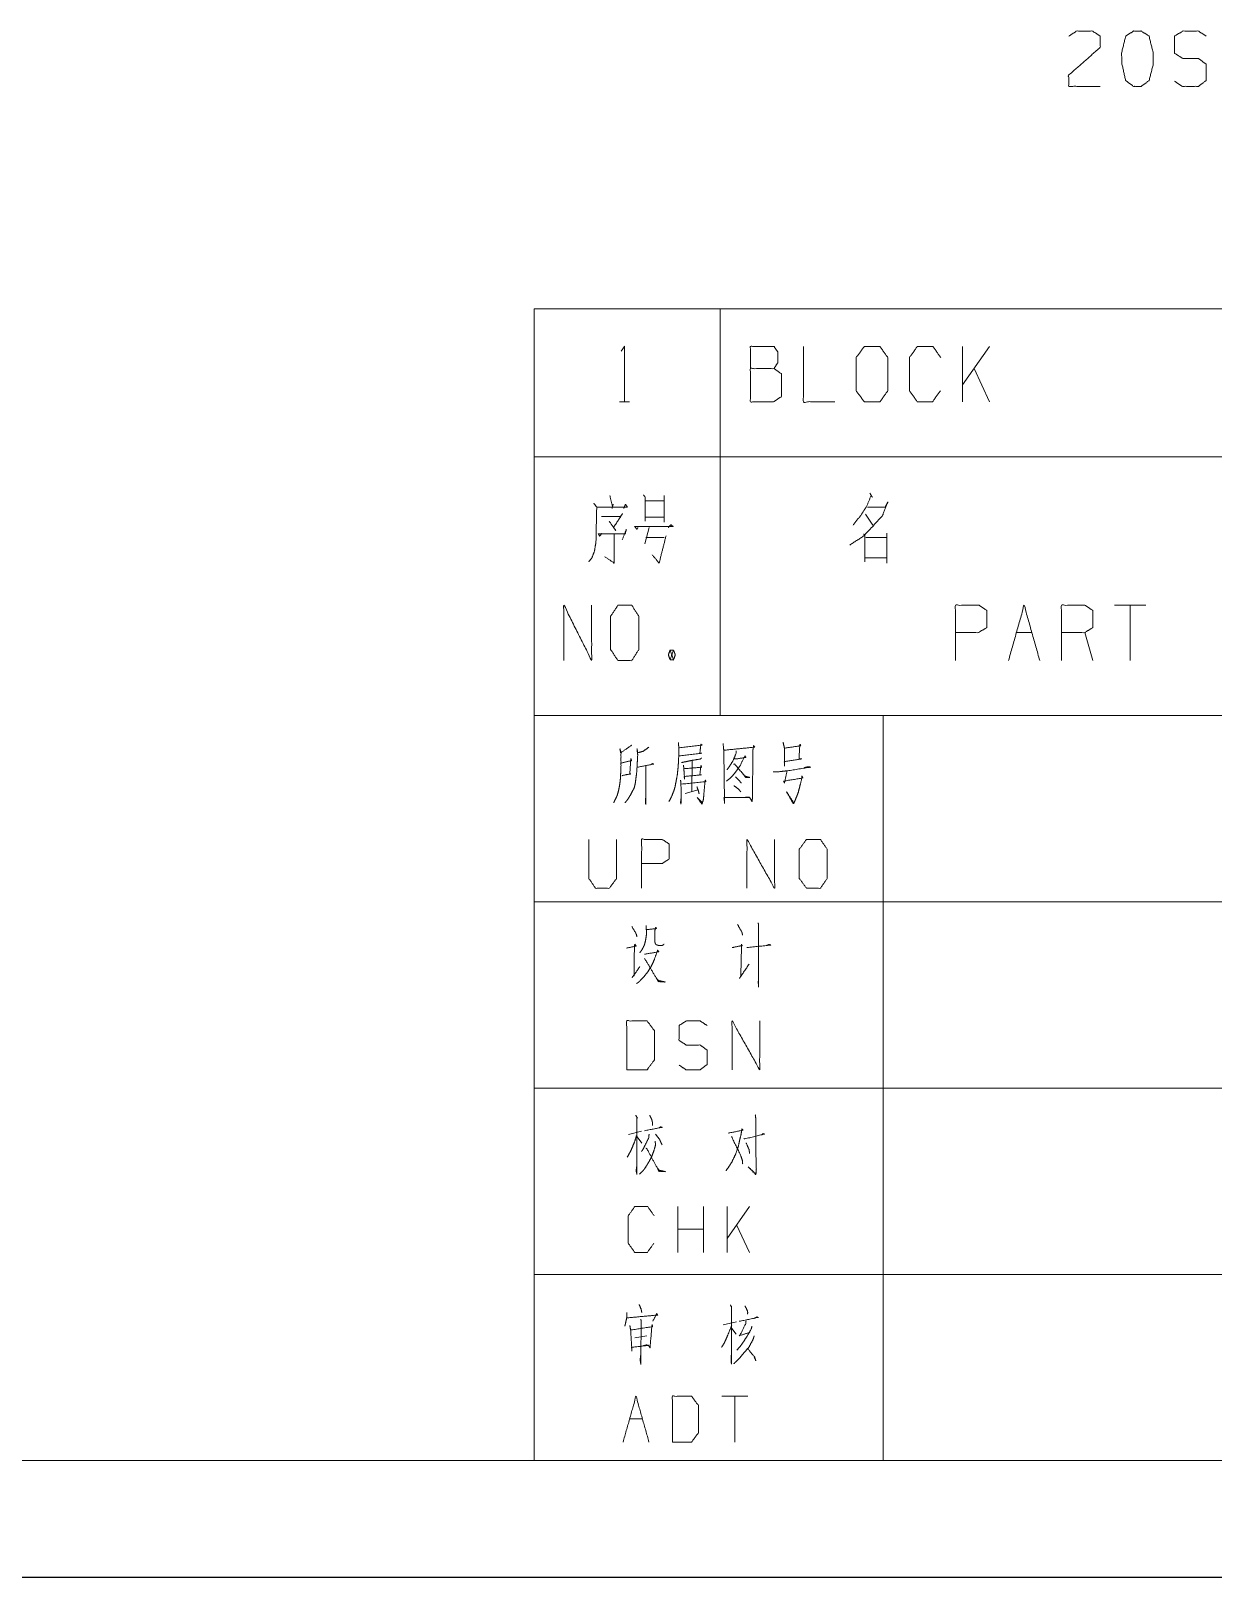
# Model space of a CAD drawing. Header units: millimetres. Extents: x 2210 to 79821, y -19430 to 2344.
# Drawn here: x 8248.9 to 8299.7, y 1492.8 to 1559.2 of the extents above; entities that cross this region are included whole.
import ezdxf

# ---------------------------------------------------------------- set-up
doc = ezdxf.new("R2010")
doc.units = ezdxf.units.MM
doc.layers.add('101', color=7, linetype='Continuous', true_color=0xffffff)

msp = doc.modelspace()

# ---------------------------------------------------------------- linework, layer by layer
msp.add_line((2209.782, 1492.822), (13049.157, 1492.822))
at = {"layer": '101', "color": 72, "linetype": 'Continuous', "lineweight": 18}
for p, q in [((8270.501, 1547.284), (8278.501, 1547.284)), ((8270.501, 1547.284), (8270.501, 1540.934)), ((8278.501, 1547.284), (8278.501, 1540.934)), ((8278.501, 1547.284), (8318.501, 1547.284)), ((8290.073, 1545.672), (8288.906, 1544.022)), ((8288.906, 1543.297), (8288.906, 1545.672)), ((8290.073, 1543.297), (8289.401, 1544.722)), ((8274.17, 1543.297), (8274.594, 1543.297)), ((8270.501, 1540.934), (8278.501, 1540.934)), ((8270.501, 1540.934), (8270.501, 1529.822)), ((8278.501, 1540.934), (8278.501, 1529.822)), ((8278.501, 1540.934), (8318.501, 1540.934)), ((8276.093, 1539.272), (8276.093, 1538.122)), ((8275.261, 1539.047), (8276.077, 1539.047)), ((8275.261, 1538.347), (8276.077, 1538.347)), ((8284.732, 1538.472), (8285.05, 1537.997)), ((8275.449, 1537.897), (8275.261, 1537.197)), ((8275.308, 1537.472), (8276.093, 1537.472)), ((8296.78, 1534.559), (8295.436, 1534.559)), ((8296.108, 1534.559), (8296.108, 1532.184)), ((8291.219, 1533.384), (8291.891, 1533.384)), ((8294.503, 1532.184), (8294.167, 1533.384)), ((8276.347, 1532.634), (8276.488, 1532.209)), ((8270.501, 1529.822), (8278.501, 1529.822)), ((8278.501, 1529.822), (8318.501, 1529.822)), ((8277.293, 1527.869), (8277.278, 1526.567)), ((8276.997, 1526.478), (8277.543, 1526.633)), ((8275.118, 1511.972), (8274.562, 1511.827)), ((8274.928, 1511.723), (8275.132, 1511.454)), ((8276.669, 1506.766), (8276.669, 1508.732)), ((8277.781, 1506.766), (8277.781, 1508.732)), ((8278.79, 1506.766), (8278.79, 1508.732)), ((8279.756, 1508.732), (8278.79, 1507.366)), ((8277.781, 1507.759), (8276.669, 1507.759)), ((8279.756, 1506.766), (8279.2, 1507.946)), ((8279.196, 1503.786), (8278.626, 1503.662)), ((8278.992, 1503.496), (8279.182, 1503.248)), ((8274.822, 1503.103), (8275.349, 1503.186)), ((8279.679, 1500.588), (8278.567, 1500.588)), ((8279.123, 1500.588), (8279.123, 1498.621)), ((8274.602, 1499.615), (8275.158, 1499.615))]:
    msp.add_line(p, q, dxfattribs=at)
at = {"layer": '101', "color": 133, "linetype": 'Continuous', "lineweight": 18}
for p, q in [((8270.501, 1529.822), (8270.501, 1497.822)), ((8270.501, 1529.822), (8450.501, 1529.822)), ((8285.501, 1529.822), (8285.501, 1497.822)), ((8270.501, 1521.822), (8450.501, 1521.822)), ((8270.501, 1513.822), (8320.501, 1513.822)), ((8270.501, 1505.822), (8320.501, 1505.822)), ((8060.501, 1497.822), (8450.501, 1497.822)), ((8270.501, 1497.822), (8450.501, 1497.822)), ((8035.501, 1492.822), (8455.501, 1492.822))]:
    msp.add_line(p, q, dxfattribs=at)
at = {"layer": '101', "color": 72, "linetype": 'Continuous', "lineweight": 18}
for points, knots in [([(8293.482, 1558.996), (8293.8, 1559.221), (8294.489, 1559.221), (8294.825, 1558.996), (8294.825, 1558.521), (8293.464, 1557.321), (8293.482, 1556.846), (8294.825, 1556.846)], [0, 0, 0.069691, 0.192975, 0.265273, 0.350226, 0.674741, 0.759753, 1, 1]), ([(8296.589, 1556.846), (8296.925, 1557.096), (8297.101, 1557.796), (8297.101, 1558.271), (8296.925, 1558.996), (8296.589, 1559.221), (8296.253, 1559.221), (8295.917, 1558.996), (8295.74, 1558.271), (8295.758, 1557.796), (8295.917, 1557.096), (8296.253, 1556.846), (8296.589, 1556.846)], [0, 0, 0.067524, 0.18397, 0.260582, 0.380941, 0.446138, 0.500304, 0.565503, 0.685861, 0.762526, 0.878307, 0.945834, 1, 1]), ([(8298.017, 1557.071), (8298.353, 1556.846), (8299.042, 1556.846), (8299.378, 1557.096), (8299.378, 1557.796), (8299.042, 1558.046), (8298.37, 1558.046), (8298.017, 1558.271), (8298.017, 1558.996), (8298.37, 1559.221), (8299.042, 1559.221), (8299.378, 1558.996)], [0, 0, 0.068034, 0.184056, 0.254519, 0.372335, 0.442798, 0.555845, 0.62637, 0.748394, 0.818918, 0.931966, 1, 1]), ([(8274.241, 1545.472), (8274.382, 1545.672), (8274.382, 1543.297)], [0, 0, 0.093491, 1, 1]), ([(8279.8, 1544.722), (8279.8, 1545.672), (8280.808, 1545.672), (8280.967, 1545.447), (8280.967, 1544.972), (8280.808, 1544.722), (8279.8, 1544.722), (8279.8, 1543.297), (8280.79, 1543.297), (8281.126, 1543.522), (8281.126, 1544.497), (8280.808, 1544.722)], [0, 0, 0.115917, 0.238846, 0.272468, 0.330427, 0.366584, 0.489512, 0.663388, 0.78416, 0.833484, 0.952452, 1, 1]), ([(8282.077, 1545.672), (8282.077, 1543.297), (8283.42, 1543.297)], [0, 0, 0.638733, 1, 1]), ([(8284.689, 1543.297), (8285.361, 1543.297), (8285.696, 1543.772), (8285.696, 1545.197), (8285.361, 1545.672), (8284.689, 1545.672), (8284.335, 1545.197), (8284.335, 1543.772), (8284.689, 1543.297)], [0, 0, 0.102684, 0.191619, 0.409477, 0.498411, 0.601095, 0.691619, 0.909477, 1, 1]), ([(8287.955, 1543.772), (8287.619, 1543.297), (8286.965, 1543.297), (8286.63, 1543.772), (8286.63, 1545.197), (8286.965, 1545.672), (8287.637, 1545.672), (8287.973, 1545.197)], [0, 0, 0.11457, 0.243368, 0.357935, 0.638584, 0.753151, 0.88543, 1, 1]), ([(8273.755, 1539.272), (8273.864, 1538.822), (8273.896, 1538.897), (8273.849, 1538.722)], [0, 0, 0.638265, 0.750293, 1, 1]), ([(8275.198, 1539.297), (8275.277, 1539.197), (8275.277, 1538.172)], [0, 0, 0.110318, 1, 1]), ([(8284.927, 1539.372), (8285.033, 1539.197), (8284.98, 1539.272), (8284.785, 1538.797), (8284.556, 1538.447), (8284.202, 1537.997)], [0, 0, 0.113643, 0.164652, 0.449685, 0.682203, 1, 1]), ([(8273.064, 1538.947), (8273.19, 1538.772), (8273.158, 1537.272), (8273.096, 1536.897), (8272.986, 1536.597), (8272.845, 1536.422)], [0, 0, 0.081566, 0.649824, 0.793832, 0.914832, 1, 1]), ([(8273.205, 1538.772), (8274.508, 1538.772), (8274.429, 1538.897), (8274.351, 1538.722)], [0, 0, 0.79327, 0.883171, 1, 1]), ([(8284.821, 1538.772), (8285.581, 1538.772), (8285.704, 1538.997), (8285.475, 1538.422), (8285.05, 1537.947), (8284.644, 1537.522), (8284.061, 1537.147)], [0, 0, 0.213824, 0.286066, 0.460275, 0.639447, 0.80491, 1, 1]), ([(8273.394, 1538.372), (8274.21, 1538.372), (8274.304, 1538.497), (8273.911, 1537.897), (8274.006, 1537.772), (8273.723, 1538.172)], [0, 0, 0.349352, 0.41636, 0.723317, 0.790325, 1, 1]), ([(8274.963, 1537.897), (8274.916, 1537.822), (8274.822, 1537.947), (8276.469, 1537.947), (8276.375, 1538.022), (8276.265, 1537.897)], [0, 0, 0.040633, 0.112439, 0.86841, 0.923643, 1, 1]), ([(8273.409, 1537.647), (8273.315, 1537.522), (8273.268, 1537.622), (8274.414, 1537.622), (8274.461, 1537.822), (8274.288, 1537.372)], [0, 0, 0.074524, 0.127161, 0.67261, 0.770465, 1, 1]), ([(8273.943, 1537.647), (8273.943, 1536.372), (8273.535, 1536.647)], [0, 0, 0.721581, 1, 1]), ([(8276.171, 1537.547), (8275.873, 1536.372), (8275.575, 1536.722)], [0, 0, 0.725031, 1, 1]), ([(8284.662, 1537.622), (8284.715, 1537.547), (8284.715, 1536.422), (8284.715, 1536.597), (8285.651, 1536.597), (8285.651, 1536.372), (8285.651, 1537.647), (8285.651, 1537.472), (8284.75, 1537.472)], [0, 0, 0.018725, 0.248079, 0.283757, 0.474741, 0.520613, 0.780549, 0.816226, 1, 1]), ([(8288.607, 1532.184), (8288.607, 1534.559), (8289.615, 1534.559), (8289.95, 1534.334), (8289.95, 1533.609), (8289.597, 1533.384), (8288.607, 1533.384)], [0, 0, 0.401146, 0.571314, 0.639588, 0.762043, 0.832817, 1, 1]), ([(8293.16, 1532.184), (8293.16, 1534.559), (8294.167, 1534.559), (8294.503, 1534.334), (8294.503, 1533.609), (8294.167, 1533.384), (8293.16, 1533.384)], [0, 0, 0.400952, 0.571034, 0.639278, 0.761674, 0.829918, 1, 1]), ([(8271.781, 1532.184), (8271.781, 1534.559), (8272.973, 1532.184), (8272.973, 1534.559)], [0, 0, 0.320621, 0.679379, 1, 1]), ([(8274.103, 1532.184), (8274.699, 1532.184), (8274.997, 1532.659), (8274.997, 1534.084), (8274.699, 1534.559), (8274.103, 1534.559), (8273.789, 1534.084), (8273.789, 1532.659), (8274.103, 1532.184)], [0, 0, 0.094594, 0.183574, 0.409674, 0.498654, 0.593248, 0.683574, 0.909674, 1, 1]), ([(8276.347, 1532.209), (8276.488, 1532.209), (8276.566, 1532.434), (8276.488, 1532.634), (8276.347, 1532.634), (8276.268, 1532.434), (8276.347, 1532.209), (8276.488, 1532.634)], [0, 0, 0.086283, 0.23189, 0.363169, 0.449452, 0.580731, 0.726338, 1, 1]), ([(8276.7, 1528.664), (8276.716, 1528.466), (8276.716, 1528.112), (8276.7, 1527.781), (8276.684, 1527.56), (8276.653, 1527.273), (8276.606, 1527.03), (8276.559, 1526.765), (8276.497, 1526.567), (8276.419, 1526.368), (8276.294, 1526.125)], [0, 0, 0.076501, 0.212087, 0.339339, 0.424292, 0.535104, 0.630036, 0.733301, 0.813244, 0.895184, 1, 1]), ([(8281.195, 1528.686), (8281.257, 1528.421), (8281.257, 1527.649), (8281.257, 1527.847), (8282.006, 1527.958), (8281.882, 1527.958), (8281.913, 1528.51), (8281.928, 1528.598), (8281.96, 1528.532), (8281.85, 1528.51), (8281.257, 1528.421)], [0, 0, 0.076615, 0.294118, 0.350048, 0.563217, 0.598361, 0.753969, 0.779212, 0.799823, 0.831203, 1, 1]), ([(8274.702, 1528.554), (8274.64, 1528.51), (8274.218, 1528.223), (8274.187, 1528.399), (8274.234, 1528.223), (8274.234, 1527.649), (8274.218, 1527.295), (8274.203, 1527.052), (8274.172, 1526.81), (8274.125, 1526.589), (8274.062, 1526.368), (8273.984, 1526.213), (8273.922, 1526.081)], [0, 0, 0.024363, 0.186803, 0.243942, 0.302154, 0.485023, 0.597668, 0.675195, 0.753199, 0.825098, 0.898191, 0.953346, 1, 1]), ([(8274.265, 1527.229), (8274.297, 1527.251), (8274.656, 1527.317), (8274.609, 1527.295), (8274.656, 1527.98), (8274.687, 1527.891), (8274.25, 1527.781)], [0, 0, 0.022681, 0.239273, 0.269981, 0.676983, 0.732557, 1, 1]), ([(8275.436, 1528.466), (8275.186, 1528.289), (8274.952, 1528.223), (8274.921, 1528.399), (8274.952, 1528.134), (8274.937, 1527.869), (8274.921, 1527.582), (8274.905, 1527.339), (8274.874, 1527.119), (8274.843, 1526.876), (8274.796, 1526.699), (8274.718, 1526.567), (8274.64, 1526.412), (8274.562, 1526.28), (8274.484, 1526.169), (8274.406, 1526.081)], [0, 0, 0.096323, 0.172941, 0.229419, 0.31342, 0.396988, 0.487497, 0.564126, 0.634338, 0.711439, 0.768976, 0.817389, 0.871907, 0.92032, 0.962889, 1, 1]), ([(8276.747, 1528.443), (8277.715, 1528.554), (8277.668, 1528.598), (8277.621, 1528.201), (8277.699, 1528.201), (8276.731, 1528.09)], [0, 0, 0.39108, 0.416924, 0.577585, 0.60892, 1, 1]), ([(8277.699, 1528.002), (8277.652, 1527.958), (8277.262, 1527.891), (8277.043, 1527.847), (8276.84, 1527.803)], [0, 0, 0.07226, 0.516589, 0.766867, 1, 1]), ([(8278.619, 1528.62), (8278.651, 1528.333), (8278.682, 1526.059), (8278.666, 1526.302), (8279.775, 1526.302), (8279.697, 1526.324), (8279.541, 1526.302)], [0, 0, 0.069512, 0.617083, 0.675676, 0.942511, 0.962039, 1, 1]), ([(8278.666, 1528.333), (8279.978, 1528.466), (8279.931, 1528.532), (8279.9, 1528.333), (8279.884, 1526.346), (8279.868, 1526.125), (8279.759, 1526.302)], [0, 0, 0.32813, 0.348326, 0.398409, 0.893176, 0.948286, 1, 1]), ([(8279.103, 1527.98), (8279.166, 1527.958), (8279.603, 1528.024), (8279.556, 1528.09), (8279.353, 1527.671), (8279.197, 1527.45), (8279.057, 1527.273), (8278.916, 1527.119), (8278.76, 1527.008)], [0, 0, 0.033928, 0.260451, 0.302015, 0.540804, 0.679359, 0.795007, 0.902031, 1, 1]), ([(8279.181, 1528.311), (8279.181, 1528.201), (8279.041, 1527.869), (8278.869, 1527.604), (8278.791, 1527.494)], [0, 0, 0.119857, 0.510439, 0.853216, 1, 1]), ([(8274.937, 1527.604), (8275.639, 1527.737), (8275.592, 1527.759), (8275.514, 1527.715)], [0, 0, 0.834819, 0.895271, 1, 1]), ([(8275.296, 1527.649), (8275.296, 1526.015), (8275.28, 1526.125), (8275.296, 1526.302)], [0, 0, 0.849785, 0.907773, 1, 1]), ([(8276.919, 1527.693), (8276.934, 1527.538), (8276.965, 1527.097), (8276.95, 1527.207), (8277.683, 1527.273), (8277.621, 1527.273), (8277.668, 1527.671), (8277.699, 1527.604), (8276.934, 1527.538)], [0, 0, 0.056492, 0.217482, 0.258029, 0.525926, 0.548635, 0.694164, 0.720796, 1, 1]), ([(8279.072, 1527.737), (8279.119, 1527.737), (8279.603, 1527.163), (8279.775, 1527.163), (8279.603, 1527.207), (8279.525, 1527.251)], [0, 0, 0.037884, 0.645156, 0.784053, 0.927468, 1, 1]), ([(8280.773, 1527.406), (8280.976, 1527.406), (8281.382, 1527.45), (8282.381, 1527.604), (8282.272, 1527.627), (8282.116, 1527.582)], [0, 0, 0.107045, 0.322389, 0.855631, 0.914429, 1, 1]), ([(8281.366, 1527.45), (8281.257, 1526.92), (8281.226, 1527.008), (8282.053, 1527.141), (8282.006, 1527.229), (8282.006, 1527.141), (8281.913, 1526.765), (8281.85, 1526.523), (8281.772, 1526.324), (8281.71, 1526.169), (8281.663, 1526.059), (8281.632, 1526.037), (8281.351, 1526.545), (8281.647, 1526.081)], [0, 0, 0.136367, 0.159976, 0.371153, 0.396349, 0.418608, 0.516111, 0.579315, 0.633124, 0.675136, 0.705359, 0.714999, 0.861275, 1, 1]), ([(8276.794, 1527.052), (8276.809, 1526.854), (8276.825, 1526.346), (8276.809, 1526.015), (8276.794, 1526.103), (8276.825, 1526.324)], [0, 0, 0.147471, 0.523365, 0.768668, 0.835023, 1, 1]), ([(8276.825, 1526.876), (8277.886, 1526.986), (8277.855, 1527.052), (8277.84, 1526.942), (8277.793, 1526.434), (8277.777, 1526.235), (8277.715, 1526.015), (8277.512, 1526.302), (8277.73, 1526.081)], [0, 0, 0.374083, 0.399749, 0.43883, 0.61759, 0.687459, 0.767887, 0.891105, 1, 1]), ([(8277.496, 1526.765), (8277.559, 1526.589), (8277.59, 1526.456)], [0, 0, 0.579215, 1, 1]), ([(8279.088, 1526.81), (8279.291, 1526.655), (8279.384, 1526.545)], [0, 0, 0.637944, 1, 1]), ([(8279.15, 1527.185), (8279.322, 1527.03), (8279.4, 1526.92)], [0, 0, 0.630834, 1, 1]), ([(8272.858, 1524.502), (8272.858, 1522.824), (8273.139, 1522.405), (8273.732, 1522.405), (8274.044, 1522.824), (8274.044, 1524.502)], [0, 0, 0.33715, 0.438599, 0.557782, 0.66285, 1, 1]), ([(8275.121, 1522.405), (8275.121, 1524.502), (8276.01, 1524.502), (8276.307, 1524.303), (8276.307, 1523.663), (8275.995, 1523.464), (8275.121, 1523.464)], [0, 0, 0.401145, 0.571312, 0.639588, 0.762043, 0.832818, 1, 1]), ([(8279.647, 1522.405), (8279.647, 1524.502), (8280.833, 1522.405), (8280.833, 1524.502)], [0, 0, 0.317575, 0.682425, 1, 1]), ([(8282.206, 1522.405), (8282.799, 1522.405), (8283.096, 1522.824), (8283.096, 1524.083), (8282.799, 1524.502), (8282.206, 1524.502), (8281.894, 1524.083), (8281.894, 1522.824), (8282.206, 1522.405)], [0, 0, 0.102684, 0.19162, 0.409478, 0.498414, 0.601098, 0.69162, 0.909478, 1, 1]), ([(8274.7, 1520.761), (8274.887, 1520.452), (8274.918, 1520.32)], [0, 0, 0.726452, 1, 1]), ([(8275.309, 1520.805), (8275.324, 1520.607), (8275.324, 1520.386), (8275.293, 1520.187), (8275.246, 1519.988), (8275.184, 1519.856), (8275.121, 1519.745), (8275.043, 1519.635)], [0, 0, 0.161539, 0.340478, 0.503498, 0.668955, 0.787647, 0.890428, 1, 1]), ([(8275.34, 1520.629), (8275.761, 1520.673), (8275.73, 1520.739), (8275.683, 1520.562), (8275.683, 1520.408), (8275.683, 1520.121), (8275.699, 1520.055), (8275.73, 1519.988), (8275.792, 1519.966), (8275.871, 1519.944), (8275.98, 1519.944), (8276.042, 1519.966), (8276.089, 1520.01)], [0, 0, 0.256861, 0.301243, 0.412007, 0.505689, 0.679669, 0.720918, 0.765306, 0.805452, 0.854617, 0.920845, 0.960991, 1, 1]), ([(8279.241, 1520.849), (8279.429, 1520.518), (8279.46, 1520.386)], [0, 0, 0.736529, 1, 1]), ([(8280.131, 1520.916), (8280.147, 1520.761), (8280.147, 1518.178), (8280.131, 1518.354), (8280.147, 1518.575)], [0, 0, 0.049515, 0.872926, 0.929447, 1, 1]), ([(8274.466, 1519.834), (8274.887, 1519.922), (8274.825, 1520.01), (8274.809, 1519.834), (8274.793, 1518.664), (8274.715, 1518.575), (8275.043, 1519.039)], [0, 0, 0.167422, 0.209474, 0.278414, 0.733408, 0.779231, 1, 1]), ([(8279.007, 1519.856), (8279.444, 1519.944), (8279.413, 1519.988), (8279.382, 1518.619), (8279.319, 1518.531), (8279.741, 1519.149)], [0, 0, 0.163595, 0.183435, 0.685805, 0.725489, 1, 1]), ([(8275.246, 1519.569), (8275.855, 1519.679), (8275.808, 1519.745), (8275.668, 1519.348), (8275.59, 1519.171), (8275.511, 1519.017), (8275.387, 1518.818), (8275.246, 1518.641), (8275.106, 1518.487), (8274.996, 1518.377), (8274.903, 1518.31)], [0, 0, 0.254941, 0.288363, 0.462053, 0.541623, 0.612966, 0.709673, 0.80267, 0.888733, 0.952733, 1, 1]), ([(8275.23, 1519.37), (8275.262, 1519.37), (8275.839, 1518.399), (8276.136, 1518.377), (8275.839, 1518.443), (8275.761, 1518.531)], [0, 0, 0.016597, 0.617583, 0.775731, 0.937327, 1, 1]), ([(8279.647, 1519.856), (8280.662, 1519.966), (8280.599, 1519.988), (8280.474, 1519.944)], [0, 0, 0.837047, 0.891364, 1, 1]), ([(8274.481, 1514.612), (8275.355, 1514.612), (8275.668, 1515.031), (8275.668, 1516.29), (8275.355, 1516.709), (8274.481, 1516.709), (8274.481, 1514.612)], [0, 0, 0.142136, 0.227161, 0.43179, 0.516816, 0.658952, 1, 1]), ([(8276.729, 1514.811), (8277.025, 1514.612), (8277.634, 1514.612), (8277.931, 1514.833), (8277.931, 1515.451), (8277.634, 1515.672), (8277.041, 1515.672), (8276.729, 1515.87), (8276.729, 1516.511), (8277.041, 1516.709), (8277.634, 1516.709), (8277.931, 1516.511)], [0, 0, 0.068036, 0.184055, 0.254519, 0.372335, 0.4428, 0.555844, 0.62637, 0.748394, 0.81892, 0.931964, 1, 1]), ([(8279.007, 1514.612), (8279.007, 1516.709), (8280.193, 1514.612), (8280.193, 1516.709)], [0, 0, 0.317575, 0.682425, 1, 1]), ([(8274.869, 1512.655), (8274.942, 1512.531), (8274.913, 1512.572), (8274.913, 1510.13), (8274.884, 1510.274), (8274.913, 1510.481)], [0, 0, 0.048142, 0.065074, 0.880813, 0.930182, 1, 1]), ([(8275.249, 1511.993), (8275.996, 1512.137), (8275.937, 1512.158), (8275.864, 1512.117)], [0, 0, 0.838754, 0.907252, 1, 1]), ([(8275.469, 1512.655), (8275.557, 1512.469), (8275.586, 1512.344), (8275.586, 1512.22)], [0, 0, 0.449924, 0.728677, 1, 1]), ([(8278.834, 1511.889), (8279.478, 1512.013), (8279.434, 1512.075), (8279.39, 1511.827), (8279.332, 1511.579), (8279.273, 1511.309), (8279.156, 1510.978), (8279.024, 1510.709), (8279.01, 1510.668), (8278.892, 1510.481), (8278.746, 1510.274)], [0, 0, 0.244428, 0.272774, 0.366789, 0.461906, 0.564547, 0.695473, 0.807142, 0.823507, 0.905515, 1, 1]), ([(8280.005, 1512.676), (8280.034, 1512.448), (8280.034, 1510.875), (8280.049, 1510.357), (8280.034, 1510.15), (8280.019, 1510.109), (8279.697, 1510.44), (8280.019, 1510.15)], [0, 0, 0.066217, 0.519982, 0.669307, 0.729162, 0.741827, 0.875056, 1, 1]), ([(8274.913, 1511.827), (8274.825, 1511.537), (8274.723, 1511.289), (8274.62, 1511.061), (8274.503, 1510.854)], [0, 0, 0.285939, 0.539663, 0.775435, 1, 1]), ([(8275.703, 1511.537), (8275.718, 1511.372), (8275.63, 1511.082), (8275.542, 1510.854), (8275.44, 1510.668), (8275.264, 1510.378), (8275.162, 1510.254), (8275.03, 1510.13)], [0, 0, 0.103476, 0.291956, 0.443856, 0.576191, 0.787107, 0.887318, 1, 1]), ([(8275.44, 1511.848), (8275.425, 1511.682), (8275.279, 1511.392), (8275.176, 1511.185), (8275.118, 1511.102)], [0, 0, 0.201933, 0.596284, 0.876828, 1, 1]), ([(8275.718, 1511.848), (8275.893, 1511.62), (8275.937, 1511.516), (8275.996, 1511.392)], [0, 0, 0.535199, 0.744449, 1, 1]), ([(8278.98, 1511.744), (8279.375, 1510.937), (8279.449, 1510.709), (8279.463, 1510.564)], [0, 0, 0.70022, 0.886543, 1, 1]), ([(8279.507, 1511.661), (8279.551, 1511.641), (8280.4, 1511.848), (8280.341, 1511.868), (8280.283, 1511.827)], [0, 0, 0.045965, 0.873307, 0.932104, 1, 1]), ([(8279.61, 1511.475), (8279.741, 1511.165), (8279.756, 1511.02)], [0, 0, 0.698424, 1, 1]), ([(8275.308, 1511.247), (8275.352, 1511.206), (8275.864, 1510.254), (8276.142, 1510.233), (8275.879, 1510.295), (8275.806, 1510.378)], [0, 0, 0.033497, 0.633662, 0.788434, 0.938664, 1, 1]), ([(8275.645, 1507.159), (8275.367, 1506.766), (8274.825, 1506.766), (8274.547, 1507.159), (8274.547, 1508.339), (8274.825, 1508.732), (8275.381, 1508.732), (8275.659, 1508.339)], [0, 0, 0.114569, 0.243366, 0.357935, 0.638584, 0.753153, 0.885431, 1, 1]), ([(8274.485, 1504.179), (8274.485, 1503.993), (8274.427, 1503.703), (8274.397, 1503.6)], [0, 0, 0.316024, 0.817546, 1, 1]), ([(8274.485, 1503.952), (8275.802, 1504.076), (8275.773, 1504.138), (8275.597, 1503.807)], [0, 0, 0.748923, 0.787787, 1, 1]), ([(8275.012, 1504.531), (8275.1, 1504.324), (8275.129, 1504.179)], [0, 0, 0.60334, 1, 1]), ([(8278.933, 1504.511), (8278.992, 1504.407), (8278.977, 1504.428), (8278.977, 1501.985), (8278.962, 1502.171), (8278.977, 1502.378)], [0, 0, 0.039885, 0.048389, 0.86771, 0.930393, 1, 1]), ([(8279.562, 1504.469), (8279.665, 1504.262), (8279.679, 1504.179), (8279.665, 1504.117)], [0, 0, 0.609647, 0.831592, 1, 1]), ([(8274.617, 1503.62), (8274.646, 1503.434), (8274.705, 1502.523), (8274.69, 1502.689), (8275.422, 1502.772), (8275.334, 1502.792), (8275.173, 1502.751)], [0, 0, 0.083431, 0.487204, 0.560752, 0.886551, 0.926463, 1, 1]), ([(8275.422, 1502.772), (8275.48, 1502.668), (8275.568, 1503.662), (8275.597, 1503.579), (8274.675, 1503.434)], [0, 0, 0.055629, 0.522276, 0.563362, 1, 1]), ([(8275.071, 1503.89), (8275.1, 1503.848), (8275.085, 1501.964), (8275.056, 1502.151), (8275.085, 1502.378)], [0, 0, 0.021551, 0.822258, 0.902418, 1, 1]), ([(8278.992, 1503.641), (8278.86, 1503.31), (8278.757, 1503.062), (8278.67, 1502.875), (8278.553, 1502.689)], [0, 0, 0.339096, 0.594725, 0.790666, 1, 1]), ([(8279.855, 1503.6), (8279.84, 1503.496), (8279.665, 1503.186), (8279.65, 1503.165), (8279.518, 1502.958), (8279.372, 1502.751), (8279.211, 1502.565)], [0, 0, 0.084867, 0.374487, 0.395069, 0.594277, 0.800098, 1, 1]), ([(8279.606, 1503.827), (8279.592, 1503.703), (8279.343, 1503.206), (8279.314, 1503.186), (8279.767, 1503.331)], [0, 0, 0.104845, 0.570656, 0.600711, 1, 1]), ([(8279.314, 1503.807), (8280.133, 1503.972), (8280.075, 1503.993), (8279.957, 1503.931)], [0, 0, 0.811187, 0.871426, 1, 1]), ([(8279.957, 1503.186), (8279.914, 1503.041), (8279.738, 1502.71), (8279.562, 1502.503), (8279.372, 1502.275), (8279.211, 1502.109), (8279.079, 1501.985)], [0, 0, 0.100504, 0.349351, 0.529547, 0.726521, 0.879827, 1, 1]), ([(8279.679, 1502.627), (8279.972, 1502.275), (8280.031, 1502.109), (8279.943, 1502.316)], [0, 0, 0.533337, 0.737998, 1, 1]), ([(8274.324, 1498.621), (8274.88, 1500.588), (8275.436, 1498.621)], [0, 0, 0.500001, 1, 1]), ([(8276.446, 1498.621), (8277.265, 1498.621), (8277.558, 1499.015), (8277.558, 1500.195), (8277.265, 1500.588), (8276.446, 1500.588), (8276.446, 1498.621)], [0, 0, 0.142137, 0.227162, 0.431791, 0.516816, 0.658952, 1, 1])]:
    msp.add_open_spline(points, degree=1, knots=knots, dxfattribs=at)
msp.add_open_spline([(8290.884, 1532.184), (8291.555, 1534.559), (8292.227, 1532.184)], degree=1, dxfattribs=at)

doc.saveas('drawing.dxf')
